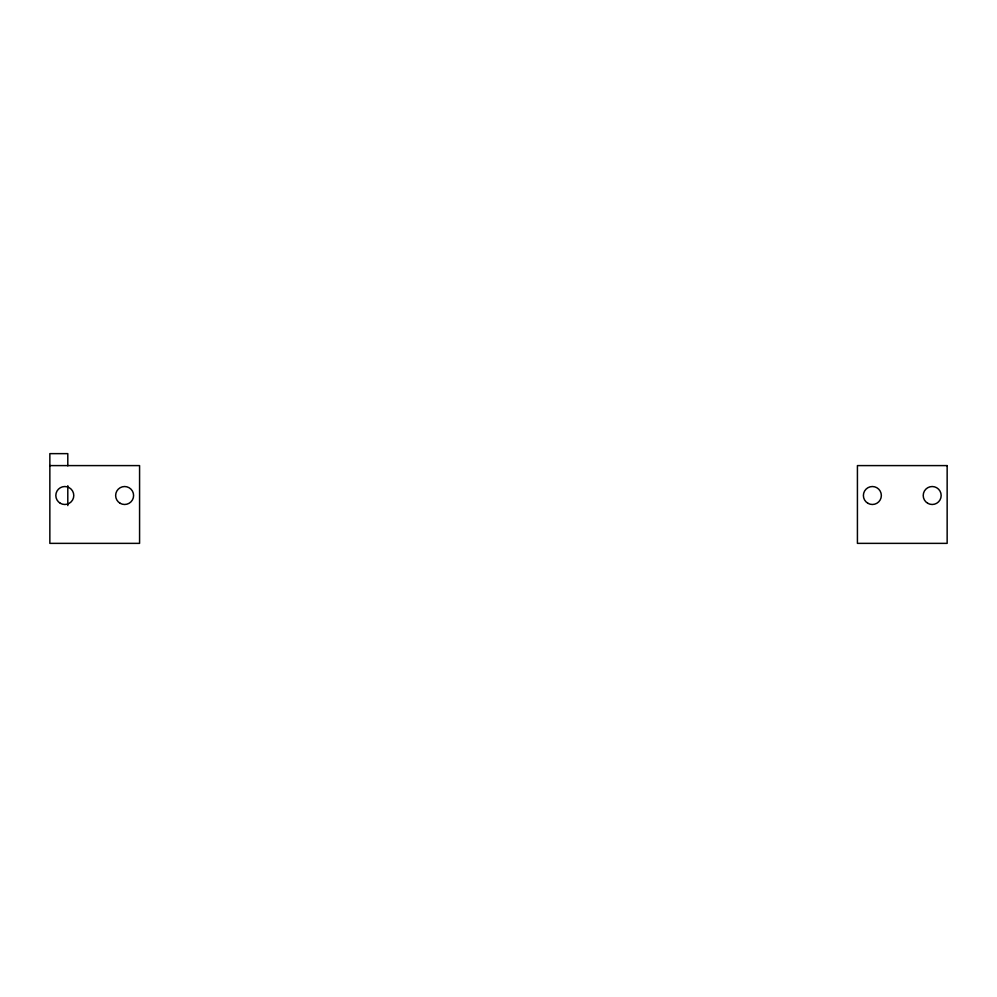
<?xml version="1.0" encoding="UTF-8"?>
<svg xmlns="http://www.w3.org/2000/svg" width="997" height="997" viewBox="0 0 997 997"><rect width="100%" height="100%" fill="white"/><g stroke="black" fill="none" stroke-linecap="round" stroke-linejoin="round"><path stroke-width="1.5" d="M49.85 465.599L139.58 465.599L139.58 543.365L49.85 543.365L49.85 453.635L67.796 453.635L67.796 465.848M67.796 485.713L67.796 505.566M947.15 465.599L857.42 465.599L857.42 543.365L947.15 543.365L947.15 465.599M60.319 503.286A8.973 8.973 0 0 0 73.778 495.509A8.973 8.973 0 0 0 60.319 487.732A8.973 8.973 0 0 0 60.319 503.286M120.139 503.286A8.973 8.973 0 0 0 133.598 495.509A8.973 8.973 0 0 0 120.139 487.732A8.973 8.973 0 0 0 120.139 503.286M867.889 503.286A8.973 8.973 0 0 0 881.348 495.509A8.973 8.973 0 0 0 867.889 487.732A8.973 8.973 0 0 0 867.889 503.286M927.709 503.286A8.973 8.973 0 0 0 941.168 495.509A8.973 8.973 0 0 0 927.709 487.732A8.973 8.973 0 0 0 927.709 503.286"/></g></svg>
